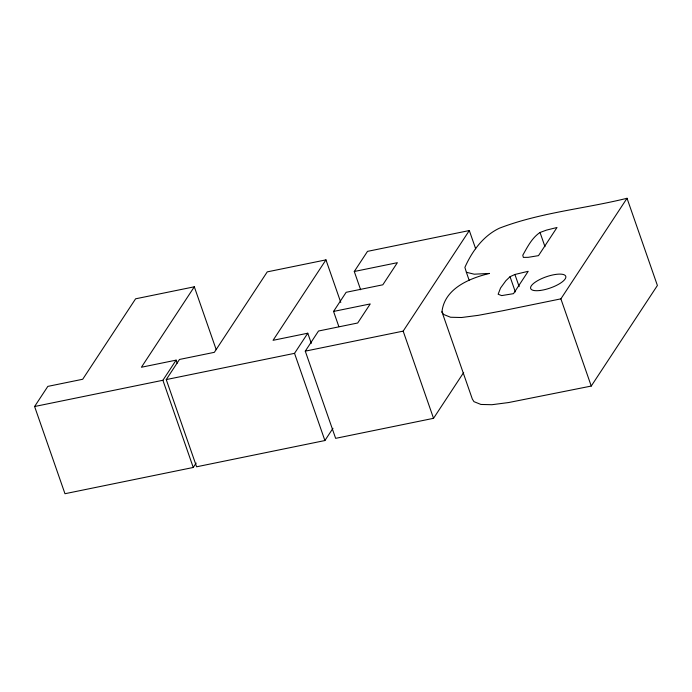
<?xml version="1.0" encoding="UTF-8"?>
<svg xmlns="http://www.w3.org/2000/svg" width="692" height="692" viewBox="0 0 692 692"><rect width="100%" height="100%" fill="white"/><g stroke="black" fill="none" stroke-linecap="round" stroke-linejoin="round"><path stroke-width="1.04" d="M441.963 311.85C444.463 288.512 469.513 278.262 489.503 273.435L474.219 274.196L466.373 272.276L464.894 267.363C472.074 251.282 483.163 235.834 499.503 228.161C540.348 212.453 584.74 208.742 627.03 198.284L657.4 285.485L591.253 386.058L508.611 402.545L491.908 404.716L480.905 404.448L473.951 401.645L472.333 399.05L441.963 311.85L443.581 314.445L450.535 317.247L461.538 317.516L478.25 315.344L502.314 310.838L560.883 298.858L627.03 198.284M196.139 463.095L193.258 467.472L64.97 493.716L34.6 406.515L47.834 386.387L82.703 379.259L135.606 298.806L194.314 286.799L216.207 349.668M194.314 286.799L141.41 367.244L176.131 360.143L177.195 363.188M34.6 406.515L162.897 380.271L176.131 360.143M332.964 428.296L324.903 440.545L196.606 466.789L166.244 379.588L179.479 359.459L214.338 352.332L267.25 271.878L325.958 259.872L340.793 302.456M325.958 259.872L273.055 340.317L307.776 333.215L311.305 343.353M166.244 379.588L294.532 353.344L307.776 333.215M360.636 289.749L354.278 271.498L367.513 251.369L469.314 230.548L475.672 248.8M463.657 372.521L433.538 418.323L335.637 438.347L305.276 351.147L318.51 331.018L357.695 323L370.237 303.935L333.561 311.435L338.864 326.641M333.561 311.435L346.147 292.301L382.823 284.801L397.372 262.683L354.278 271.498M305.276 351.147L403.168 331.122L469.314 230.548M510.047 276.705L505.861 280.727L500.541 288.028L498.145 294.247L501.665 295.596L513.499 293.659L528.204 271.299L514.917 274.473L510.047 276.705L515.341 291.912M540.037 232.477C531.949 237.84 527.425 246.983 522.78 255.227L523.342 257.398L528.221 257.329L538.497 255.642L557.008 227.495L546.498 230.107L540.037 232.477L544.976 246.672M560.883 298.858L591.253 386.058M514.917 274.473L519.156 286.644M466.373 272.276L469.193 280.381M403.168 331.122L433.538 418.323M294.532 353.344L324.903 440.545M162.897 380.271L193.258 467.472M539.613 290.536A18.572 5.951 -19.2 0 0 565.866 276.878A18.572 5.951 -19.2 0 0 539.18 279.819A18.572 5.951 -19.2 0 0 539.613 290.536"/></g></svg>
